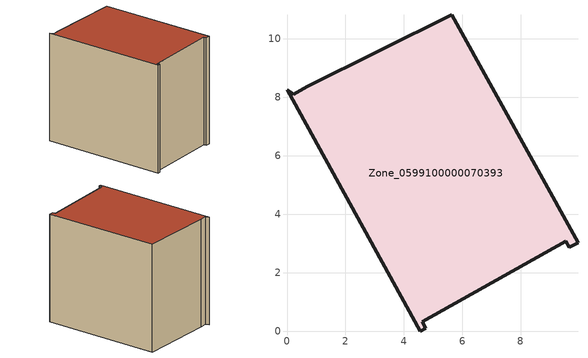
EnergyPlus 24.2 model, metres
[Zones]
Zone_0599100000070393
 floor ground (C_G): 4.75,0.1 4.57,0 0,8.25 0.23,8.1 0.68,8.35 5.63,10.82 9.96,3.02 9.67,2.86 9.55,3.07 4.63,0.31 z0
 wall outside (C_F): 5.63,10.82 0.68,8.35 0.23,8.1 0,8.25 4.57,0 4.75,0.1 4.63,0.31 9.55,3.07 9.67,2.86 9.96,3.02 5.63,10.82 z0:8.31
 roof outside (C_R): 9.96,3.02 5.63,10.82 0.68,8.35 0.23,8.1 0,8.25 4.57,0 4.75,0.1 4.63,0.31 9.55,3.07 9.67,2.86 z8.31
[BUILDING]
Pand.0599100000070393: North Axis=0; Terrain=City; Loads Convergence Tolerance Value=0.04; Temperature Convergence Tolerance Value=0.4; Solar Distribution=FullExterior; Maximum Number of Warmup Days=25; Minimum Number of Warmup Days=1
[Site:Location]
Rotterdam.The.Hague.AP_ZH_NLD Design_Conditions: Latitude=51.96; Longitude=4.45; Time Zone=1; Elevation=-4.5
[SITE:GROUNDTEMPERATURE:BUILDINGSURFACE]
18, 18, 18, 18, 18, 18, 18, 18, 18, 18, 18, 18
[MATERIAL] Thermal Absorptance=0.9; Solar Absorptance=0.7; Visible Absorptance=0.7
Name | Roughness | Thickness | Conductivity | Density | Specific Heat
G.TI.1965-1974 | MediumSmooth | 0.15 | 0.882353 | 540 | 1210
F.TI.1965-1974 | Rough | 0.3 | 0.697674 | 1920 | 840
R.TI.1965-1974 | MediumRough | 0.2 | 0.232558 | 1500 | 1000
[CONSTRUCTION]
C_G: G.TI.1965-1974
C_F: F.TI.1965-1974
C_R: R.TI.1965-1974
[ZONE]
Zone_0599100000070393: Type=1; Multiplier=1; Ceiling Height=Autocalculate; Volume=Autocalculate; Floor Area=autocalculate; Part of Total Floor Area=Yes
[ZONEINFILTRATION:DESIGNFLOWRATE]
Infil_Zone_0599100000070393: Zone or ZoneList or Space or SpaceList=Zone_0599100000070393; Schedule=AlwaysOn; Design Flow Rate Calculation Method=Flow/Area; Flow Rate per Floor Area=0.003; Constant Term Coefficient=1; Temperature Term Coefficient=0; Velocity Term Coefficient=0; Velocity Squared Term Coefficient=0
[HVACTEMPLATE:ZONE:IDEALLOADSAIRSYSTEM]
Zone_0599100000070393: Maximum Heating Supply Air Temperature=50; Minimum Cooling Supply Air Temperature=13; Maximum Heating Supply Air Humidity Ratio=0.0156; Minimum Cooling Supply Air Humidity Ratio=0.0077; Heating Limit=NoLimit; Cooling Limit=NoLimit; Dehumidification Control Type=ConstantSensibleHeatRatio; Cooling Sensible Heat Ratio=0.7; Dehumidification Setpoint=60; Humidification Control Type=None; Humidification Setpoint=30; Outdoor Air Method=None; Outdoor Air Flow Rate per Person=0.00944; Outdoor Air Flow Rate per Zone Floor Area=0; Outdoor Air Flow Rate per Zone=0; Demand Controlled Ventilation Type=None; Outdoor Air Economizer Type=NoEconomizer; Heat Recovery Type=None; Sensible Heat Recovery Effectiveness=0.7; Latent Heat Recovery Effectiveness=0.65
[ZONECONTROL:THERMOSTAT]
ThermostatControl_Zone_0599100000070393: Zone or ZoneList=Zone_0599100000070393; Control Type Schedule=DualSetpointControlType; Control 1=Thermostat_Zone_0599100000070393; Temperature Difference Between Cutout And Setpoint=0
[THERMOSTATSETPOINT:DUALSETPOINT]
Thermostat_Zone_0599100000070393: Heating Setpoint Temperature Schedule=HeatingSetpoint_Zone_0599100000070393; Cooling Setpoint Temperature Schedule=CoolingSetpoint_Zone_0599100000070393
[SCHEDULE:COMPACT]
HeatingSetpoint_Zone_0599100000070393: Through: 12/31, For: AllDays, Until: 24:00, 21
CoolingSetpoint_Zone_0599100000070393: Through: 12/31, For: AllDays, Until: 24:00, 24
DualSetpointControlType: Through: 12/31, For: AllDays, Until: 24:00, 4
AlwaysOn: Through: 12/31, For: AllDays, Until: 24:00, 1
